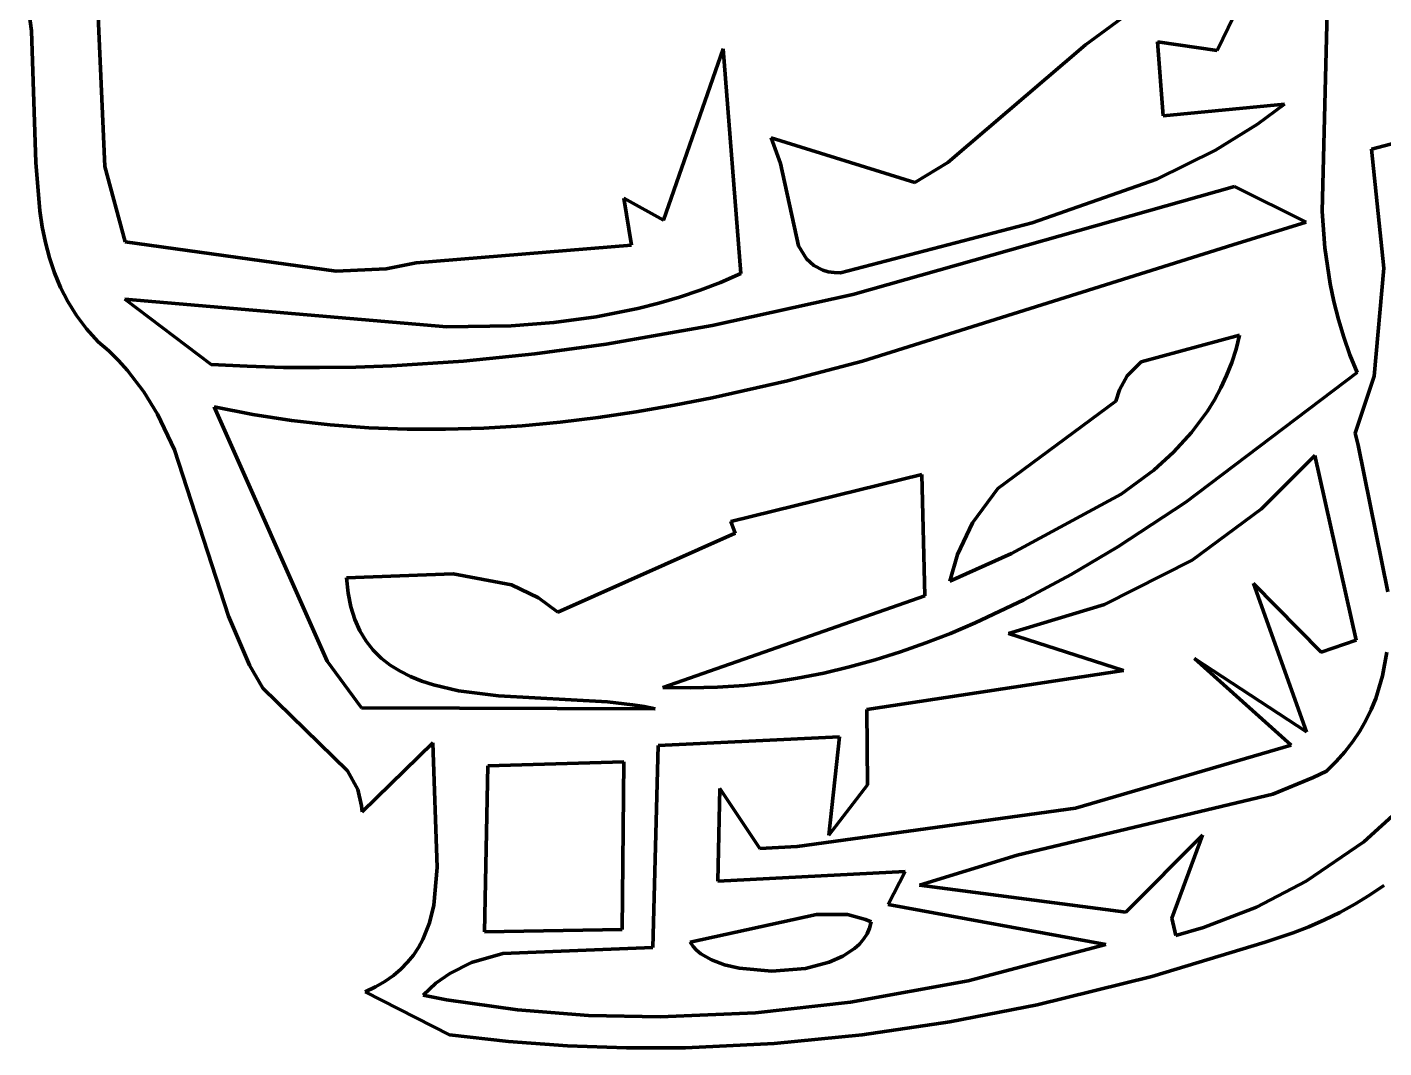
# Model space of a CAD drawing. Header units: millimetres. Extents: x 0 to 10.2, y 0 to 7.
# Drawn here: x 1.491 to 2.059, y 2.073 to 2.5 of the extents above; entities that cross this region are included whole.
import ezdxf

# ---------------------------------------------------------------- set-up
doc = ezdxf.new("R2010")
doc.units = ezdxf.units.MM
doc.layers.add('color#030303ff', color=7, linetype='CONTINUOUS', lineweight=100)
doc.layers.add('color#ffffffff', color=7, linetype='CONTINUOUS', lineweight=100)

msp = doc.modelspace()

# ---------------------------------------------------------------- linework, layer by layer
at = {"layer": 'color#030303ff'}
for p, q in [((2.01266, 2.53976), (1.98892, 2.49057)), ((1.52, 2.51842), (1.52331, 2.44201)), ((1.49266, 2.4989), (1.49079, 2.51223)), ((1.93377, 2.49299), (1.95524, 2.50882)), ((2.03277, 2.42318), (2.03484, 2.50713)), ((1.49445, 2.44379), (1.49266, 2.4989)), ((1.8761, 2.44371), (1.93377, 2.49299)), ((1.98892, 2.49057), (1.96392, 2.49428)), ((1.96392, 2.49428), (1.96628, 2.46323)), ((1.75716, 2.41957), (1.78209, 2.49132)), ((1.78209, 2.49132), (1.78953, 2.39721)), ((1.96628, 2.46323), (2.017, 2.46817)), ((2.017, 2.46817), (2.00579, 2.45984)), ((2.00579, 2.45984), (1.98822, 2.44887)), ((1.80603, 2.44334), (1.80225, 2.45405)), ((1.80225, 2.45405), (1.86227, 2.43542)), ((2.07199, 2.45415), (2.05348, 2.44928)), ((1.98822, 2.44887), (1.96359, 2.4367)), ((2.05348, 2.44928), (2.05858, 2.39953)), ((1.49606, 2.42344), (1.49445, 2.44379)), ((1.52331, 2.44201), (1.53184, 2.41058)), ((1.81358, 2.40878), (1.80603, 2.44334)), ((1.86227, 2.43542), (1.8761, 2.44371)), ((1.96359, 2.4367), (1.91149, 2.41852)), ((1.83643, 2.38845), (1.99609, 2.43365)), ((1.99609, 2.43365), (2.02605, 2.41873)), ((1.74376, 2.40914), (1.74055, 2.42883)), ((1.74055, 2.42883), (1.75716, 2.41957)), ((1.49708, 2.41682), (1.49606, 2.42344)), ((2.03398, 2.40805), (2.03277, 2.42318)), ((1.49842, 2.41029), (1.49708, 2.41682)), ((1.91149, 2.41852), (1.83117, 2.39759)), ((2.02605, 2.41873), (1.99547, 2.40922)), ((1.50012, 2.40388), (1.49842, 2.41029)), ((1.53184, 2.41058), (1.62009, 2.39828)), ((1.65363, 2.40177), (1.74376, 2.40914)), ((1.81703, 2.40334), (1.81358, 2.40878)), ((1.99547, 2.40922), (1.84044, 2.36058)), ((2.03619, 2.39299), (2.03398, 2.40805)), ((1.50223, 2.3976), (1.50012, 2.40388)), ((1.82009, 2.40058), (1.81703, 2.40334)), ((1.50479, 2.39147), (1.50223, 2.3976)), ((1.62009, 2.39828), (1.64106, 2.39918)), ((1.64106, 2.39918), (1.65363, 2.40177)), ((1.78953, 2.39721), (1.78101, 2.39355)), ((1.82388, 2.39865), (1.82009, 2.40058)), ((1.82608, 2.39803), (1.82388, 2.39865)), ((1.82851, 2.39768), (1.82608, 2.39803)), ((1.83117, 2.39759), (1.82851, 2.39768)), ((2.05858, 2.39953), (2.05459, 2.35424)), ((1.50786, 2.3855), (1.50479, 2.39147)), ((1.78101, 2.39355), (1.77244, 2.39027)), ((2.03774, 2.38549), (2.03619, 2.39299)), ((1.51148, 2.37971), (1.50786, 2.3855)), ((1.66651, 2.37495), (1.5317, 2.38654)), ((1.5317, 2.38654), (1.56776, 2.35922)), ((1.76381, 2.38736), (1.75514, 2.3848)), ((1.77244, 2.39027), (1.76381, 2.38736)), ((1.77755, 2.37546), (1.83643, 2.38845)), ((2.03961, 2.37802), (2.03774, 2.38549)), ((1.51569, 2.3741), (1.51148, 2.37971)), ((1.74643, 2.38258), (1.72888, 2.37908)), ((1.75514, 2.3848), (1.74643, 2.38258)), ((1.52054, 2.3687), (1.51569, 2.3741)), ((1.69338, 2.37538), (1.66651, 2.37495)), ((1.71119, 2.37673), (1.69338, 2.37538)), ((1.72888, 2.37908), (1.71119, 2.37673)), ((1.73309, 2.36768), (1.77755, 2.37546)), ((2.04184, 2.37057), (2.03961, 2.37802)), ((1.52497, 2.36485), (1.52054, 2.3687)), ((1.95701, 2.36024), (1.99824, 2.37146)), ((1.99824, 2.37146), (1.99675, 2.36558)), ((2.04444, 2.36316), (2.04184, 2.37057)), ((1.52907, 2.36081), (1.52497, 2.36485)), ((1.6734, 2.36056), (1.70331, 2.36361)), ((1.70331, 2.36361), (1.73309, 2.36768)), ((1.99675, 2.36558), (1.99494, 2.35994)), ((2.04745, 2.35577), (2.04444, 2.36316)), ((1.53286, 2.35661), (1.52907, 2.36081)), ((1.5396, 2.34774), (1.53286, 2.35661)), ((1.56776, 2.35922), (1.58294, 2.35842)), ((1.58294, 2.35842), (1.5981, 2.35797)), ((1.5981, 2.35797), (1.61322, 2.35786)), ((1.61322, 2.35786), (1.62831, 2.35808)), ((1.62831, 2.35808), (1.64337, 2.35861)), ((1.64337, 2.35861), (1.6734, 2.36056)), ((1.84044, 2.36058), (1.80901, 2.35235)), ((1.95117, 2.35445), (1.95701, 2.36024)), ((1.99494, 2.35994), (1.99282, 2.35453)), ((1.80901, 2.35235), (1.77745, 2.34519)), ((1.94792, 2.34857), (1.95117, 2.35445)), ((1.97576, 2.30158), (2.04745, 2.35577)), ((1.99282, 2.35453), (1.99041, 2.34935)), ((2.05459, 2.35424), (2.04664, 2.33036)), ((1.54534, 2.33833), (1.5396, 2.34774)), ((1.77745, 2.34519), (1.76162, 2.34208)), ((1.94638, 2.34381), (1.94792, 2.34857)), ((1.99041, 2.34935), (1.98772, 2.34438)), ((1.58529, 2.33825), (1.56907, 2.34145)), ((1.56907, 2.34145), (1.61631, 2.23499)), ((1.76162, 2.34208), (1.74575, 2.33933)), ((1.89707, 2.30723), (1.94638, 2.34381)), ((1.98476, 2.33962), (1.97812, 2.3307)), ((1.98772, 2.34438), (1.98476, 2.33962)), ((1.55245, 2.32339), (1.54534, 2.33833)), ((1.60148, 2.33574), (1.58529, 2.33825)), ((1.61764, 2.33389), (1.60148, 2.33574)), ((1.63377, 2.33268), (1.61764, 2.33389)), ((1.71392, 2.33503), (1.69795, 2.33354)), ((1.72985, 2.33697), (1.71392, 2.33503)), ((1.74575, 2.33933), (1.72985, 2.33697)), ((1.64986, 2.33207), (1.63377, 2.33268)), ((1.66592, 2.33203), (1.64986, 2.33207)), ((1.68195, 2.33253), (1.66592, 2.33203)), ((1.69795, 2.33354), (1.68195, 2.33253)), ((1.97812, 2.3307), (1.97059, 2.32252)), ((2.04664, 2.33036), (2.04791, 2.32546)), ((1.57504, 2.25385), (1.55245, 2.32339)), ((1.97059, 2.32252), (1.96229, 2.315)), ((2.04791, 2.32546), (2.06027, 2.26405)), ((2.0297, 2.32109), (2.00743, 2.29875)), ((2.04706, 2.24371), (2.0297, 2.32109)), ((1.78532, 2.29343), (1.86518, 2.31306)), ((1.86518, 2.31306), (1.86647, 2.26231)), ((1.96229, 2.315), (1.94866, 2.30482)), ((1.8865, 2.29292), (1.89707, 2.30723)), ((1.94866, 2.30482), (1.90283, 2.28009)), ((1.94729, 2.28287), (1.97576, 2.30158)), ((2.00743, 2.29875), (1.97843, 2.27723)), ((1.71291, 2.25552), (1.78716, 2.28858)), ((1.78716, 2.28858), (1.78532, 2.29343)), ((1.88022, 2.27964), (1.8865, 2.29292)), ((1.9278, 2.27129), (1.94729, 2.28287)), ((1.90283, 2.28009), (1.87701, 2.26843)), ((1.87701, 2.26843), (1.88022, 2.27964)), ((1.97843, 2.27723), (1.94169, 2.25865)), ((1.62452, 2.26989), (1.66903, 2.27149)), ((1.66903, 2.27149), (1.69349, 2.26692)), ((1.62513, 2.26348), (1.62452, 2.26989)), ((1.69349, 2.26692), (1.70488, 2.26145)), ((1.90792, 2.26061), (1.9278, 2.27129)), ((2.02626, 2.2054), (2.00406, 2.26755)), ((2.00406, 2.26755), (2.03238, 2.23875)), ((1.62627, 2.25766), (1.62513, 2.26348)), ((1.70488, 2.26145), (1.71291, 2.25552)), ((1.86647, 2.26231), (1.75679, 2.22398)), ((1.88762, 2.25099), (1.90792, 2.26061)), ((1.62792, 2.25239), (1.62627, 2.25766)), ((1.94169, 2.25865), (1.90156, 2.24651)), ((1.58392, 2.23332), (1.57504, 2.25385)), ((1.63005, 2.24764), (1.62792, 2.25239)), ((1.87731, 2.24662), (1.88762, 2.25099)), ((1.63263, 2.24339), (1.63005, 2.24764)), ((1.63563, 2.2396), (1.63263, 2.24339)), ((1.8669, 2.24258), (1.87731, 2.24662)), ((1.90156, 2.24651), (1.94966, 2.23102)), ((2.03238, 2.23875), (2.04706, 2.24371)), ((1.63902, 2.23624), (1.63563, 2.2396)), ((1.84575, 2.23552), (1.85638, 2.23887)), ((1.85638, 2.23887), (1.8669, 2.24258)), ((2.05986, 2.2387), (2.05809, 2.2289)), ((1.58947, 2.22362), (1.58392, 2.23332)), ((1.61631, 2.23499), (1.63073, 2.21546)), ((1.64277, 2.2333), (1.63902, 2.23624)), ((1.64686, 2.23073), (1.64277, 2.2333)), ((1.82417, 2.22998), (1.83502, 2.23255)), ((1.83502, 2.23255), (1.84575, 2.23552)), ((2.01987, 2.19981), (1.97937, 2.23604)), ((1.97937, 2.23604), (2.02626, 2.2054)), ((1.65125, 2.22852), (1.64686, 2.23073)), ((1.65592, 2.22663), (1.65125, 2.22852)), ((1.66083, 2.22503), (1.65592, 2.22663)), ((1.79099, 2.22484), (1.80216, 2.22611)), ((1.80216, 2.22611), (1.81322, 2.22782)), ((1.81322, 2.22782), (1.82417, 2.22998)), ((1.94966, 2.23102), (1.84229, 2.21467)), ((2.05809, 2.2289), (2.05521, 2.21937)), ((1.62491, 2.18913), (1.58947, 2.22362)), ((1.67128, 2.2226), (1.66083, 2.22503)), ((1.68806, 2.22043), (1.67128, 2.2226)), ((1.73376, 2.21789), (1.68806, 2.22043)), ((1.75679, 2.22398), (1.7683, 2.22376)), ((1.7683, 2.22376), (1.7797, 2.22405)), ((1.7797, 2.22405), (1.79099, 2.22484)), ((1.63073, 2.21546), (1.75362, 2.21495)), ((1.74414, 2.21675), (1.73376, 2.21789)), ((1.74901, 2.21595), (1.74414, 2.21675)), ((1.75362, 2.21495), (1.74901, 2.21595)), ((1.84229, 2.21467), (1.84257, 2.18321)), ((2.05332, 2.21472), (2.0511, 2.21016)), ((2.05521, 2.21937), (2.05332, 2.21472)), ((2.0511, 2.21016), (2.04854, 2.2057)), ((1.83083, 2.20332), (1.75492, 2.19968)), ((1.82626, 2.16218), (1.83083, 2.20332)), ((2.04854, 2.2057), (2.04563, 2.20133)), ((1.66055, 2.20073), (1.63098, 2.17194)), ((1.66239, 2.14853), (1.66055, 2.20073)), ((1.75492, 2.19968), (1.75272, 2.1151)), ((1.92962, 2.17342), (2.01987, 2.19981)), ((2.04563, 2.20133), (2.04234, 2.19708)), ((1.74051, 2.19279), (1.68365, 2.19119)), ((1.73982, 2.12264), (1.74051, 2.19279)), ((2.03867, 2.19294), (2.0346, 2.18892)), ((2.04234, 2.19708), (2.03867, 2.19294)), ((1.62915, 2.18121), (1.62491, 2.18913)), ((1.68365, 2.19119), (1.68215, 2.12163)), ((2.02906, 2.18626), (2.01211, 2.17932)), ((2.0346, 2.18892), (2.02906, 2.18626)), ((1.63078, 2.1744), (1.62915, 2.18121)), ((1.7799, 2.14284), (1.78075, 2.18173)), ((1.78075, 2.18173), (1.79742, 2.15652)), ((1.84257, 2.18321), (1.82626, 2.16218)), ((2.05022, 2.1594), (2.07628, 2.18304)), ((2.01211, 2.17932), (1.90516, 2.15375)), ((1.63098, 2.17194), (1.63078, 2.1744)), ((1.81305, 2.15733), (1.92962, 2.17342)), ((1.95069, 2.12991), (1.98272, 2.16214)), ((1.98272, 2.16214), (1.96984, 2.12738)), ((2.02617, 2.14285), (2.05022, 2.1594)), ((1.79742, 2.15652), (1.81305, 2.15733)), ((1.90516, 2.15375), (1.8643, 2.14118)), ((1.66101, 2.13278), (1.66239, 2.14853)), ((1.85833, 2.14692), (1.7799, 2.14284)), ((1.85119, 2.13315), (1.85833, 2.14692)), ((1.8643, 2.14118), (1.95069, 2.12991)), ((2.00538, 2.13199), (2.02617, 2.14285)), ((2.05867, 2.14101), (2.05268, 2.13701)), ((2.05268, 2.13701), (2.04653, 2.13327)), ((1.65919, 2.12537), (1.66101, 2.13278)), ((1.94232, 2.11634), (1.85119, 2.13315)), ((1.9832, 2.12349), (2.00538, 2.13199)), ((2.04024, 2.12982), (2.03382, 2.12665)), ((2.04653, 2.13327), (2.04024, 2.12982)), ((1.65639, 2.1184), (1.65919, 2.12537)), ((1.76835, 2.11732), (1.8212, 2.1289)), ((1.8212, 2.1289), (1.8341, 2.12886)), ((1.8341, 2.12886), (1.84164, 2.12689)), ((1.84164, 2.12689), (1.84411, 2.12584)), ((1.84411, 2.12584), (1.84341, 2.12324)), ((1.96984, 2.12738), (1.97158, 2.12019)), ((2.02727, 2.12379), (2.02063, 2.12124)), ((2.03382, 2.12665), (2.02727, 2.12379)), ((1.65458, 2.1151), (1.65639, 2.1184)), ((1.68215, 2.12163), (1.73982, 2.12264)), ((1.84089, 2.11859), (1.83913, 2.11653)), ((1.84232, 2.12082), (1.84089, 2.11859)), ((1.84341, 2.12324), (1.84232, 2.12082)), ((1.97158, 2.12019), (1.9832, 2.12349)), ((2.02063, 2.12124), (2.00893, 2.11729)), ((1.65247, 2.11194), (1.65458, 2.1151)), ((1.68985, 2.11265), (1.67681, 2.10889)), ((1.75272, 2.1151), (1.68985, 2.11265)), ((1.76949, 2.11559), (1.76835, 2.11732)), ((1.77098, 2.11398), (1.76949, 2.11559)), ((1.77279, 2.1125), (1.77098, 2.11398)), ((1.77725, 2.10993), (1.77279, 2.1125)), ((1.83707, 2.11466), (1.83218, 2.11144)), ((1.83913, 2.11653), (1.83707, 2.11466)), ((1.88458, 2.10118), (1.94232, 2.11634)), ((2.00893, 2.11729), (1.96157, 2.10292)), ((1.64724, 2.10608), (1.65003, 2.10893)), ((1.65003, 2.10893), (1.65247, 2.11194)), ((1.67681, 2.10889), (1.66765, 2.10427)), ((1.78267, 2.10789), (1.77725, 2.10993)), ((1.78884, 2.10641), (1.78267, 2.10789)), ((1.82642, 2.1089), (1.81662, 2.10634)), ((1.83218, 2.11144), (1.82642, 2.1089)), ((1.64055, 2.10092), (1.64409, 2.10341)), ((1.64409, 2.10341), (1.64724, 2.10608)), ((1.66765, 2.10427), (1.66191, 2.10014)), ((1.80253, 2.10517), (1.78884, 2.10641)), ((1.81662, 2.10634), (1.80253, 2.10517)), ((1.8354, 2.09223), (1.88458, 2.10118)), ((1.96157, 2.10292), (1.91348, 2.09106)), ((1.63223, 2.09654), (1.6366, 2.09863)), ((1.66761, 2.07858), (1.63223, 2.09654)), ((1.6366, 2.09863), (1.64055, 2.10092)), ((1.66191, 2.10014), (1.65652, 2.09508)), ((1.65652, 2.09508), (1.66634, 2.09325)), ((1.66634, 2.09325), (1.69597, 2.08905)), ((1.79564, 2.08781), (1.8354, 2.09223)), ((1.91348, 2.09106), (1.87702, 2.08396)), ((1.69597, 2.08905), (1.72579, 2.08669)), ((1.72579, 2.08669), (1.75572, 2.08608)), ((1.75572, 2.08608), (1.79564, 2.08781)), ((1.87702, 2.08396), (1.8403, 2.07854)), ((1.69226, 2.07577), (1.66761, 2.07858)), ((1.8403, 2.07854), (1.8034, 2.0749)), ((1.71696, 2.07395), (1.69226, 2.07577)), ((1.74167, 2.07308), (1.71696, 2.07395)), ((1.76639, 2.07314), (1.74167, 2.07308)), ((1.8034, 2.0749), (1.76639, 2.07314))]:
    msp.add_line(p, q, dxfattribs=at)
at = {"layer": 'color#ffffffff'}
for p, q in [((1.98892, 2.49057), (2.01266, 2.53976)), ((1.52331, 2.44201), (1.52, 2.51842)), ((1.49079, 2.51223), (1.49266, 2.4989)), ((1.95524, 2.50882), (1.93377, 2.49299)), ((2.03484, 2.50713), (2.03277, 2.42318)), ((1.49266, 2.4989), (1.49445, 2.44379)), ((1.93377, 2.49299), (1.8761, 2.44371)), ((1.96628, 2.46323), (1.96392, 2.49428)), ((1.96392, 2.49428), (1.98892, 2.49057)), ((1.78209, 2.49132), (1.75716, 2.41957)), ((1.78953, 2.39721), (1.78209, 2.49132)), ((2.017, 2.46817), (1.96628, 2.46323)), ((2.00579, 2.45984), (2.017, 2.46817)), ((1.98822, 2.44887), (2.00579, 2.45984)), ((1.86227, 2.43542), (1.80225, 2.45405)), ((1.80225, 2.45405), (1.80603, 2.44334)), ((2.05348, 2.44928), (2.07199, 2.45415)), ((1.96359, 2.4367), (1.98822, 2.44887)), ((2.05858, 2.39953), (2.05348, 2.44928)), ((1.49445, 2.44379), (1.49606, 2.42344)), ((1.53184, 2.41058), (1.52331, 2.44201)), ((1.80603, 2.44334), (1.81358, 2.40878)), ((1.8761, 2.44371), (1.86227, 2.43542)), ((1.91149, 2.41852), (1.96359, 2.4367)), ((1.99609, 2.43365), (1.83643, 2.38845)), ((2.02605, 2.41873), (1.99609, 2.43365)), ((1.75716, 2.41957), (1.74055, 2.42883)), ((1.74055, 2.42883), (1.74376, 2.40914)), ((1.49606, 2.42344), (1.49708, 2.41682)), ((2.03277, 2.42318), (2.03398, 2.40805)), ((1.49708, 2.41682), (1.49842, 2.41029)), ((1.83117, 2.39759), (1.91149, 2.41852)), ((1.99547, 2.40922), (2.02605, 2.41873)), ((1.49842, 2.41029), (1.50012, 2.40388)), ((1.62009, 2.39828), (1.53184, 2.41058)), ((1.74376, 2.40914), (1.65363, 2.40177)), ((1.81358, 2.40878), (1.81703, 2.40334)), ((1.84044, 2.36058), (1.99547, 2.40922)), ((2.03398, 2.40805), (2.03619, 2.39299)), ((1.50012, 2.40388), (1.50223, 2.3976)), ((1.81703, 2.40334), (1.82009, 2.40058)), ((1.50223, 2.3976), (1.50479, 2.39147)), ((1.64106, 2.39918), (1.62009, 2.39828)), ((1.65363, 2.40177), (1.64106, 2.39918)), ((1.78101, 2.39355), (1.78953, 2.39721)), ((1.82009, 2.40058), (1.82388, 2.39865)), ((1.82388, 2.39865), (1.82608, 2.39803)), ((1.82608, 2.39803), (1.82851, 2.39768)), ((1.82851, 2.39768), (1.83117, 2.39759)), ((2.05459, 2.35424), (2.05858, 2.39953)), ((1.50479, 2.39147), (1.50786, 2.3855)), ((1.77244, 2.39027), (1.78101, 2.39355)), ((2.03619, 2.39299), (2.03774, 2.38549)), ((1.50786, 2.3855), (1.51148, 2.37971)), ((1.56776, 2.35922), (1.5317, 2.38654)), ((1.5317, 2.38654), (1.66651, 2.37495)), ((1.75514, 2.3848), (1.76381, 2.38736)), ((1.76381, 2.38736), (1.77244, 2.39027)), ((1.83643, 2.38845), (1.77755, 2.37546)), ((2.03774, 2.38549), (2.03961, 2.37802)), ((1.51148, 2.37971), (1.51569, 2.3741)), ((1.72888, 2.37908), (1.74643, 2.38258)), ((1.74643, 2.38258), (1.75514, 2.3848)), ((1.51569, 2.3741), (1.52054, 2.3687)), ((1.66651, 2.37495), (1.69338, 2.37538)), ((1.69338, 2.37538), (1.71119, 2.37673)), ((1.71119, 2.37673), (1.72888, 2.37908)), ((1.77755, 2.37546), (1.73309, 2.36768)), ((2.03961, 2.37802), (2.04184, 2.37057)), ((1.52054, 2.3687), (1.52497, 2.36485)), ((1.99824, 2.37146), (1.95701, 2.36024)), ((1.99675, 2.36558), (1.99824, 2.37146)), ((2.04184, 2.37057), (2.04444, 2.36316)), ((1.52497, 2.36485), (1.52907, 2.36081)), ((1.70331, 2.36361), (1.6734, 2.36056)), ((1.73309, 2.36768), (1.70331, 2.36361)), ((1.99494, 2.35994), (1.99675, 2.36558)), ((2.04444, 2.36316), (2.04745, 2.35577)), ((1.52907, 2.36081), (1.53286, 2.35661)), ((1.53286, 2.35661), (1.5396, 2.34774)), ((1.58294, 2.35842), (1.56776, 2.35922)), ((1.5981, 2.35797), (1.58294, 2.35842)), ((1.61322, 2.35786), (1.5981, 2.35797)), ((1.62831, 2.35808), (1.61322, 2.35786)), ((1.64337, 2.35861), (1.62831, 2.35808)), ((1.6734, 2.36056), (1.64337, 2.35861)), ((1.80901, 2.35235), (1.84044, 2.36058)), ((1.95701, 2.36024), (1.95117, 2.35445)), ((1.99282, 2.35453), (1.99494, 2.35994)), ((1.77745, 2.34519), (1.80901, 2.35235)), ((1.95117, 2.35445), (1.94792, 2.34857)), ((2.04745, 2.35577), (1.97576, 2.30158)), ((1.99041, 2.34935), (1.99282, 2.35453)), ((2.04664, 2.33036), (2.05459, 2.35424)), ((1.5396, 2.34774), (1.54534, 2.33833)), ((1.76162, 2.34208), (1.77745, 2.34519)), ((1.94792, 2.34857), (1.94638, 2.34381)), ((1.98772, 2.34438), (1.99041, 2.34935)), ((1.61631, 2.23499), (1.56907, 2.34145)), ((1.56907, 2.34145), (1.58529, 2.33825)), ((1.74575, 2.33933), (1.76162, 2.34208)), ((1.94638, 2.34381), (1.89707, 2.30723)), ((1.97812, 2.3307), (1.98476, 2.33962)), ((1.98476, 2.33962), (1.98772, 2.34438)), ((1.54534, 2.33833), (1.55245, 2.32339)), ((1.58529, 2.33825), (1.60148, 2.33574)), ((1.60148, 2.33574), (1.61764, 2.33389)), ((1.61764, 2.33389), (1.63377, 2.33268)), ((1.69795, 2.33354), (1.71392, 2.33503)), ((1.71392, 2.33503), (1.72985, 2.33697)), ((1.72985, 2.33697), (1.74575, 2.33933)), ((1.63377, 2.33268), (1.64986, 2.33207)), ((1.64986, 2.33207), (1.66592, 2.33203)), ((1.66592, 2.33203), (1.68195, 2.33253)), ((1.68195, 2.33253), (1.69795, 2.33354)), ((1.97059, 2.32252), (1.97812, 2.3307)), ((2.04791, 2.32546), (2.04664, 2.33036)), ((1.55245, 2.32339), (1.57504, 2.25385)), ((1.96229, 2.315), (1.97059, 2.32252)), ((2.06027, 2.26405), (2.04791, 2.32546)), ((2.00743, 2.29875), (2.0297, 2.32109)), ((2.0297, 2.32109), (2.04706, 2.24371)), ((1.86518, 2.31306), (1.78532, 2.29343)), ((1.86647, 2.26231), (1.86518, 2.31306)), ((1.94866, 2.30482), (1.96229, 2.315)), ((1.89707, 2.30723), (1.8865, 2.29292)), ((1.90283, 2.28009), (1.94866, 2.30482)), ((1.97576, 2.30158), (1.94729, 2.28287)), ((1.97843, 2.27723), (2.00743, 2.29875)), ((1.78716, 2.28858), (1.71291, 2.25552)), ((1.78532, 2.29343), (1.78716, 2.28858)), ((1.8865, 2.29292), (1.88022, 2.27964)), ((1.94729, 2.28287), (1.9278, 2.27129)), ((1.87701, 2.26843), (1.90283, 2.28009)), ((1.88022, 2.27964), (1.87701, 2.26843)), ((1.94169, 2.25865), (1.97843, 2.27723)), ((1.66903, 2.27149), (1.62452, 2.26989)), ((1.69349, 2.26692), (1.66903, 2.27149)), ((1.62452, 2.26989), (1.62513, 2.26348)), ((1.70488, 2.26145), (1.69349, 2.26692)), ((1.9278, 2.27129), (1.90792, 2.26061)), ((2.03238, 2.23875), (2.00406, 2.26755)), ((2.00406, 2.26755), (2.02626, 2.2054)), ((1.62513, 2.26348), (1.62627, 2.25766)), ((1.71291, 2.25552), (1.70488, 2.26145)), ((1.75679, 2.22398), (1.86647, 2.26231)), ((1.90792, 2.26061), (1.88762, 2.25099)), ((1.62627, 2.25766), (1.62792, 2.25239)), ((1.90156, 2.24651), (1.94169, 2.25865)), ((1.57504, 2.25385), (1.58392, 2.23332)), ((1.62792, 2.25239), (1.63005, 2.24764)), ((1.88762, 2.25099), (1.87731, 2.24662)), ((1.63005, 2.24764), (1.63263, 2.24339)), ((1.63263, 2.24339), (1.63563, 2.2396)), ((1.87731, 2.24662), (1.8669, 2.24258)), ((1.94966, 2.23102), (1.90156, 2.24651)), ((2.04706, 2.24371), (2.03238, 2.23875)), ((1.63563, 2.2396), (1.63902, 2.23624)), ((1.85638, 2.23887), (1.84575, 2.23552)), ((1.8669, 2.24258), (1.85638, 2.23887)), ((2.05809, 2.2289), (2.05986, 2.2387)), ((1.58392, 2.23332), (1.58947, 2.22362)), ((1.63073, 2.21546), (1.61631, 2.23499)), ((1.63902, 2.23624), (1.64277, 2.2333)), ((1.64277, 2.2333), (1.64686, 2.23073)), ((1.83502, 2.23255), (1.82417, 2.22998)), ((1.84575, 2.23552), (1.83502, 2.23255)), ((2.02626, 2.2054), (1.97937, 2.23604)), ((1.97937, 2.23604), (2.01987, 2.19981)), ((1.64686, 2.23073), (1.65125, 2.22852)), ((1.65125, 2.22852), (1.65592, 2.22663)), ((1.65592, 2.22663), (1.66083, 2.22503)), ((1.80216, 2.22611), (1.79099, 2.22484)), ((1.81322, 2.22782), (1.80216, 2.22611)), ((1.82417, 2.22998), (1.81322, 2.22782)), ((1.84229, 2.21467), (1.94966, 2.23102)), ((2.05521, 2.21937), (2.05809, 2.2289)), ((1.58947, 2.22362), (1.62491, 2.18913)), ((1.66083, 2.22503), (1.67128, 2.2226)), ((1.67128, 2.2226), (1.68806, 2.22043)), ((1.68806, 2.22043), (1.73376, 2.21789)), ((1.7683, 2.22376), (1.75679, 2.22398)), ((1.7797, 2.22405), (1.7683, 2.22376)), ((1.79099, 2.22484), (1.7797, 2.22405)), ((1.75362, 2.21495), (1.63073, 2.21546)), ((1.73376, 2.21789), (1.74414, 2.21675)), ((1.74414, 2.21675), (1.74901, 2.21595)), ((1.74901, 2.21595), (1.75362, 2.21495)), ((1.84257, 2.18321), (1.84229, 2.21467)), ((2.0511, 2.21016), (2.05332, 2.21472)), ((2.05332, 2.21472), (2.05521, 2.21937)), ((2.04854, 2.2057), (2.0511, 2.21016)), ((1.75492, 2.19968), (1.83083, 2.20332)), ((1.83083, 2.20332), (1.82626, 2.16218)), ((2.04563, 2.20133), (2.04854, 2.2057)), ((1.63098, 2.17194), (1.66055, 2.20073)), ((1.66055, 2.20073), (1.66239, 2.14853)), ((1.75272, 2.1151), (1.75492, 2.19968)), ((2.01987, 2.19981), (1.92962, 2.17342)), ((2.04234, 2.19708), (2.04563, 2.20133)), ((1.68365, 2.19119), (1.74051, 2.19279)), ((1.74051, 2.19279), (1.73982, 2.12264)), ((2.0346, 2.18892), (2.03867, 2.19294)), ((2.03867, 2.19294), (2.04234, 2.19708)), ((1.62491, 2.18913), (1.62915, 2.18121)), ((1.68215, 2.12163), (1.68365, 2.19119)), ((2.01211, 2.17932), (2.02906, 2.18626)), ((2.02906, 2.18626), (2.0346, 2.18892)), ((1.62915, 2.18121), (1.63078, 2.1744)), ((1.78075, 2.18173), (1.7799, 2.14284)), ((1.79742, 2.15652), (1.78075, 2.18173)), ((1.82626, 2.16218), (1.84257, 2.18321)), ((2.07628, 2.18304), (2.05022, 2.1594)), ((1.90516, 2.15375), (2.01211, 2.17932)), ((1.63078, 2.1744), (1.63098, 2.17194)), ((1.92962, 2.17342), (1.81305, 2.15733)), ((1.98272, 2.16214), (1.95069, 2.12991)), ((1.96984, 2.12738), (1.98272, 2.16214)), ((2.05022, 2.1594), (2.02617, 2.14285)), ((1.81305, 2.15733), (1.79742, 2.15652)), ((1.8643, 2.14118), (1.90516, 2.15375)), ((1.66239, 2.14853), (1.66101, 2.13278)), ((1.7799, 2.14284), (1.85833, 2.14692)), ((1.85833, 2.14692), (1.85119, 2.13315)), ((1.95069, 2.12991), (1.8643, 2.14118)), ((2.02617, 2.14285), (2.00538, 2.13199)), ((2.05268, 2.13701), (2.05867, 2.14101)), ((2.04653, 2.13327), (2.05268, 2.13701)), ((1.66101, 2.13278), (1.65919, 2.12537)), ((1.85119, 2.13315), (1.94232, 2.11634)), ((2.00538, 2.13199), (1.9832, 2.12349)), ((2.03382, 2.12665), (2.04024, 2.12982)), ((2.04024, 2.12982), (2.04653, 2.13327)), ((1.65919, 2.12537), (1.65639, 2.1184)), ((1.8212, 2.1289), (1.76835, 2.11732)), ((1.8341, 2.12886), (1.8212, 2.1289)), ((1.84164, 2.12689), (1.8341, 2.12886)), ((1.84411, 2.12584), (1.84164, 2.12689)), ((1.84341, 2.12324), (1.84411, 2.12584)), ((1.97158, 2.12019), (1.96984, 2.12738)), ((2.02063, 2.12124), (2.02727, 2.12379)), ((2.02727, 2.12379), (2.03382, 2.12665)), ((1.65639, 2.1184), (1.65458, 2.1151)), ((1.73982, 2.12264), (1.68215, 2.12163)), ((1.83913, 2.11653), (1.84089, 2.11859)), ((1.84089, 2.11859), (1.84232, 2.12082)), ((1.84232, 2.12082), (1.84341, 2.12324)), ((1.9832, 2.12349), (1.97158, 2.12019)), ((2.00893, 2.11729), (2.02063, 2.12124)), ((1.65458, 2.1151), (1.65247, 2.11194)), ((1.67681, 2.10889), (1.68985, 2.11265)), ((1.68985, 2.11265), (1.75272, 2.1151)), ((1.76835, 2.11732), (1.76949, 2.11559)), ((1.76949, 2.11559), (1.77098, 2.11398)), ((1.77098, 2.11398), (1.77279, 2.1125)), ((1.77279, 2.1125), (1.77725, 2.10993)), ((1.83218, 2.11144), (1.83707, 2.11466)), ((1.83707, 2.11466), (1.83913, 2.11653)), ((1.94232, 2.11634), (1.88458, 2.10118)), ((1.96157, 2.10292), (2.00893, 2.11729)), ((1.65003, 2.10893), (1.64724, 2.10608)), ((1.65247, 2.11194), (1.65003, 2.10893)), ((1.66765, 2.10427), (1.67681, 2.10889)), ((1.77725, 2.10993), (1.78267, 2.10789)), ((1.78267, 2.10789), (1.78884, 2.10641)), ((1.81662, 2.10634), (1.82642, 2.1089)), ((1.82642, 2.1089), (1.83218, 2.11144)), ((1.64409, 2.10341), (1.64055, 2.10092)), ((1.64724, 2.10608), (1.64409, 2.10341)), ((1.66191, 2.10014), (1.66765, 2.10427)), ((1.78884, 2.10641), (1.80253, 2.10517)), ((1.80253, 2.10517), (1.81662, 2.10634)), ((1.88458, 2.10118), (1.8354, 2.09223)), ((1.91348, 2.09106), (1.96157, 2.10292)), ((1.6366, 2.09863), (1.63223, 2.09654)), ((1.63223, 2.09654), (1.66761, 2.07858)), ((1.64055, 2.10092), (1.6366, 2.09863)), ((1.65652, 2.09508), (1.66191, 2.10014)), ((1.66634, 2.09325), (1.65652, 2.09508)), ((1.69597, 2.08905), (1.66634, 2.09325)), ((1.8354, 2.09223), (1.79564, 2.08781)), ((1.87702, 2.08396), (1.91348, 2.09106)), ((1.72579, 2.08669), (1.69597, 2.08905)), ((1.75572, 2.08608), (1.72579, 2.08669)), ((1.79564, 2.08781), (1.75572, 2.08608)), ((1.8403, 2.07854), (1.87702, 2.08396)), ((1.66761, 2.07858), (1.69226, 2.07577)), ((1.8034, 2.0749), (1.8403, 2.07854)), ((1.69226, 2.07577), (1.71696, 2.07395)), ((1.71696, 2.07395), (1.74167, 2.07308)), ((1.74167, 2.07308), (1.76639, 2.07314)), ((1.76639, 2.07314), (1.8034, 2.0749))]:
    msp.add_line(p, q, dxfattribs=at)

doc.saveas('drawing.dxf')
